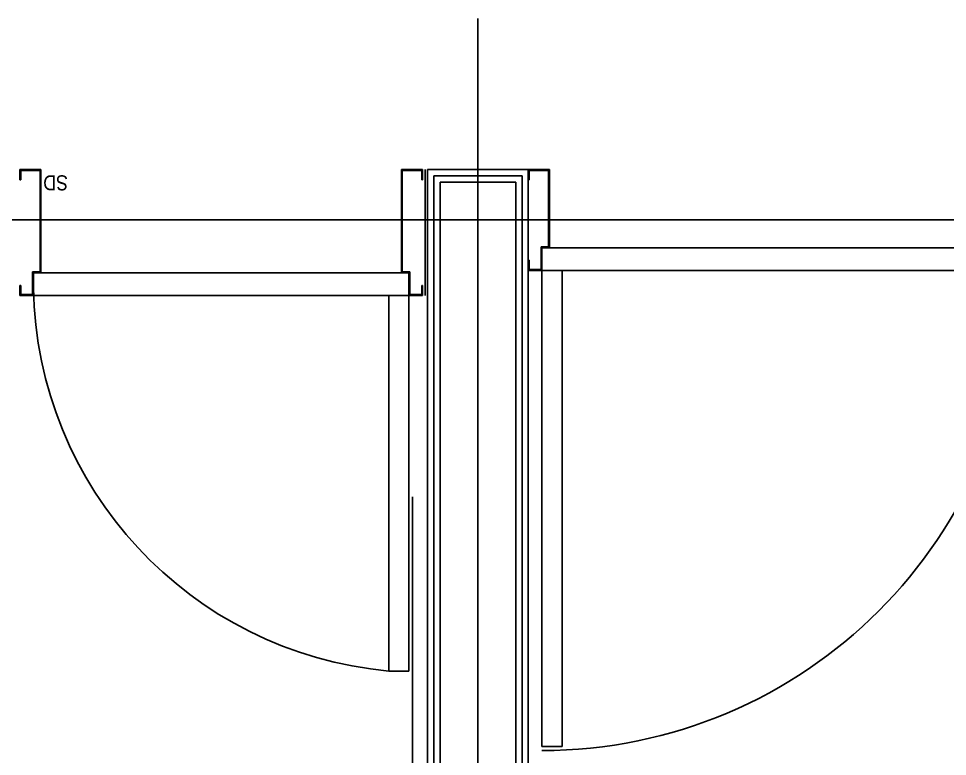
# Model space of a CAD drawing. Header units: millimetres. Extents: x 0 to 356400, y 0 to 68257.
# Drawn here: x 66650.5 to 66724.3, y 6859.3 to 6917.9 of the extents above; entities that cross this region are included whole.
import ezdxf
from ezdxf.enums import TextEntityAlignment as Align

# ---------------------------------------------------------------- set-up
doc = ezdxf.new("R2010")
doc.units = ezdxf.units.MM
doc.header["$LTSCALE"] = 75
doc.layers.add('8', color=8, linetype='Continuous')
doc.styles.add('돋움체', font='gulim.ttc')

# ---------------------------------------------------------------- blocks, each defined once
blk = doc.blocks.new('G$C7369CDF7')
at = {"layer": '8'}
for p, q in [((11630.3, 51470), (11630.3, 55050)), ((11730.3, 52037), (11730.3, 52943)), ((11685.3, 52012), (11685.3, 52928)), ((11630.3, 52170), (11630.3, 49550)), ((12676.3, 52037), (11730.3, 52037)), ((11730.3, 52037), (11730.3, 51997)), ((12676.3, 51997), (12676.3, 52037)), ((11685.3, 52012), (11530.3, 52012)), ((11530.3, 52012), (11530.3, 51970)), ((11685.3, 51997), (11685.3, 52012)), ((11532, 51971.7), (11532, 52010.3)), ((11532, 52010.3), (11683.6, 52010.3)), ((11683.6, 52010.3), (11683.6, 51995.3)), ((11683.6, 51995.3), (11728.6, 51995.3)), ((11730.3, 51997), (11685.3, 51997)), ((11728.6, 51995.3), (11728.6, 51971.7)), ((11730.3, 51970), (11730.3, 51997)), ((11730.3, 51997), (12676.3, 51997)), ((11530.3, 51970), (14530.3, 51970)), ((11530.3, 51970), (11530.3, 51770)), ((11530.3, 51970), (11550.3, 51970)), ((11550.3, 51971.7), (11532, 51971.7)), ((11542.8, 51957.5), (14530.3, 51957.5)), ((11542.8, 51782.5), (11542.8, 51957.5)), ((11550.3, 51970), (11550.3, 51971.7)), ((11728.6, 51971.7), (11710.3, 51971.7)), ((11710.3, 51971.7), (11710.3, 51970)), ((11710.3, 51970), (11730.3, 51970)), ((11555.3, 51945), (14530.3, 51945)), ((11555.3, 51795), (11555.3, 51945)), ((15030.3, 51870), (11230.3, 51870)), ((14530.3, 51795), (11555.3, 51795)), ((14530.3, 51782.5), (11542.8, 51782.5)), ((11530.3, 51770), (14530.3, 51770)), ((11780.3, 51770), (11530.3, 51770)), ((11780.3, 51765), (11530.3, 51765)), ((11530.3, 51718), (11530.3, 51760)), ((11530.3, 51760), (11550.3, 51760)), ((11550.3, 51758.3), (11532, 51758.3)), ((11532, 51758.3), (11532, 51719.7)), ((11550.3, 51760), (11550.3, 51758.3)), ((11760.3, 51760), (11780.3, 51760)), ((11760.3, 51758.3), (11760.3, 51760)), ((11778.6, 51758.3), (11760.3, 51758.3)), ((11778.6, 51734.7), (11778.6, 51758.3)), ((11780.3, 51760), (11780.3, 51733)), ((11733.6, 51719.7), (11733.6, 51734.7)), ((11733.6, 51734.7), (11778.6, 51734.7)), ((14500.3, 51740), (12180.3, 51740)), ((11735.3, 51718), (11530.3, 51718)), ((11532, 51719.7), (11733.6, 51719.7)), ((11780.3, 51733), (11735.3, 51733)), ((11735.3, 51733), (11735.3, 51718)), ((11735.3, 51718), (11735.3, 51002)), ((11780.3, 51733), (12526.3, 51733)), ((11780.3, 51693), (11780.3, 51733)), ((12526.3, 51733), (12526.3, 51693)), ((11780.3, 51693), (11780.3, 50987)), ((12526.3, 51693), (11780.3, 51693)), ((11735.3, 51002), (11530.3, 51002)), ((11530.3, 51002), (11530.3, 50960)), ((11532, 50961.7), (11532, 51000.3)), ((11532, 51000.3), (11733.6, 51000.3)), ((11733.6, 51000.3), (11733.6, 50985.3)), ((11735.3, 50987), (11735.3, 51002)), ((11733.6, 50985.3), (11778.6, 50985.3)), ((11780.3, 50987), (11735.3, 50987)), ((11778.6, 50985.3), (11778.6, 50961.7)), ((11780.3, 50960), (11780.3, 50987)), ((11530.3, 50960), (11550.3, 50960)), ((11550.3, 50961.7), (11532, 50961.7)), ((11550.3, 50960), (11550.3, 50961.7)), ((11778.6, 50961.7), (11760.3, 50961.7)), ((11760.3, 50961.7), (11760.3, 50960)), ((11760.3, 50960), (11780.3, 50960))]:
    blk.add_line(p, q, dxfattribs=at)
for centre, radius, start, end in [((11738, 51997), 946, 0, 90), ((11752.3, 51764.1), 777.2, 270.9501, 354.7504)]:
    blk.add_arc(centre, radius, start, end, dxfattribs=at)
at = {"layer": '8', "style": '돋움체', "width": 0.9}
blk.add_text('SD', height=30, rotation=270, dxfattribs=at).set_placement((11556.5, 51055.6), align=Align.MIDDLE_LEFT)

msp = doc.modelspace()

# ---------------------------------------------------------------- block references
at = {"xscale": 0.04000000000000001, "yscale": 0.04000000000000001, "zscale": 0.04000000000000001, "rotation": 270}
msp.add_blockref('G$C7369CDF7', (64612.169, 7367.091), dxfattribs=at)

doc.saveas('drawing.dxf')
